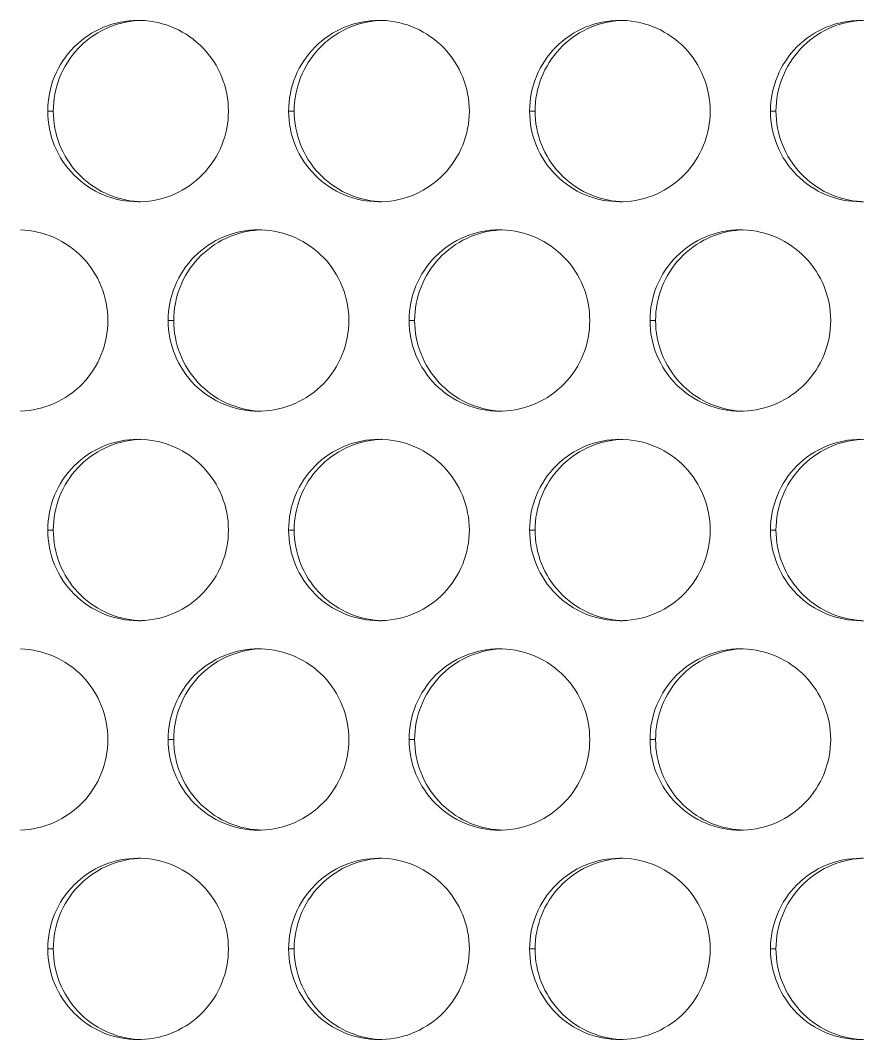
# Model space of a CAD drawing. Header units: millimetres. Extents: x 0 to 2524, y 0 to 1785.
# Drawn here: x 227.2 to 241.14, y 1292.15 to 1309 of the extents above; entities that cross this region are included whole.
import ezdxf

# ---------------------------------------------------------------- set-up
doc = ezdxf.new("R2010")
doc.units = ezdxf.units.MM
doc.header["$LTSCALE"] = 0.1
doc.layers.add('标注', color=251, linetype='Continuous', lineweight=9)

msp = doc.modelspace()

# ---------------------------------------------------------------- linework, layer by layer
at = {"layer": '标注'}
for p, q in [((227.739, 1307.504), (227.647, 1307.504)), ((231.722, 1307.504), (231.63, 1307.504)), ((235.705, 1307.504), (235.614, 1307.504)), ((239.688, 1307.504), (239.597, 1307.504)), ((229.731, 1304.04), (229.639, 1304.04)), ((233.714, 1304.04), (233.622, 1304.04)), ((237.697, 1304.04), (237.605, 1304.04)), ((227.739, 1300.575), (227.647, 1300.575)), ((231.722, 1300.575), (231.63, 1300.575)), ((235.705, 1300.575), (235.614, 1300.575)), ((239.688, 1300.575), (239.597, 1300.575)), ((229.731, 1297.111), (229.639, 1297.111)), ((233.714, 1297.111), (233.622, 1297.111)), ((237.697, 1297.111), (237.605, 1297.111)), ((227.739, 1293.647), (227.647, 1293.647)), ((231.722, 1293.647), (231.63, 1293.647)), ((235.705, 1293.647), (235.614, 1293.647)), ((239.688, 1293.647), (239.597, 1293.647))]:
    msp.add_line(p, q, dxfattribs=at)
for centre, start, end in [((229.141, 1307.531), 88.2049, 89.9991), ((233.124, 1307.531), 88.2049, 89.9991), ((237.107, 1307.531), 88.2049, 89.9991), ((241.09, 1307.531), 88.2049, 89.9991), ((229.141, 1307.477), 270.0009, 271.7951), ((233.124, 1307.477), 270.0009, 271.7951), ((237.107, 1307.477), 270.0009, 271.7951), ((241.09, 1307.477), 270.0009, 271.7951), ((231.133, 1304.066), 88.2049, 89.9991), ((235.116, 1304.066), 88.2049, 89.9991), ((239.099, 1304.066), 88.2049, 89.9991), ((231.133, 1304.013), 270.0009, 271.7951), ((235.116, 1304.013), 270.0009, 271.7951), ((239.099, 1304.013), 270.0009, 271.7951), ((229.141, 1300.602), 88.2049, 89.9991), ((233.124, 1300.602), 88.2049, 89.9991), ((237.107, 1300.602), 88.2049, 89.9991), ((241.09, 1300.602), 88.2049, 89.9991), ((229.141, 1300.548), 270.0009, 271.7951), ((233.124, 1300.548), 270.0009, 271.7951), ((237.107, 1300.548), 270.0009, 271.7951), ((241.09, 1300.548), 270.0009, 271.7951), ((231.133, 1297.138), 88.2049, 89.9991), ((235.116, 1297.138), 88.2049, 89.9991), ((239.099, 1297.138), 88.2049, 89.9991), ((231.133, 1297.084), 270.0009, 271.7951), ((235.116, 1297.084), 270.0009, 271.7951), ((239.099, 1297.084), 270.0009, 271.7951), ((229.141, 1293.674), 88.2049, 89.9991), ((233.124, 1293.674), 88.2049, 89.9991), ((237.107, 1293.674), 88.2049, 89.9991), ((241.09, 1293.674), 88.2049, 89.9991), ((229.141, 1293.62), 270.0009, 271.7951), ((233.124, 1293.62), 270.0009, 271.7951), ((237.107, 1293.62), 270.0009, 271.7951), ((241.09, 1293.62), 270.0009, 271.7951)]:
    msp.add_arc(centre, 1.473, start, end, dxfattribs=at)
for points, knots in [([(227.647, 1307.504), (227.647, 1307.699), (227.725, 1308.093), (228.057, 1308.591), (228.554, 1308.925), (228.947, 1309.004), (229.141, 1309.004)], [0, 0, 0, 0, 0.250488, 0.50069, 0.750488, 1, 1, 1, 1]), ([(227.739, 1307.504), (227.739, 1307.691), (227.811, 1308.07), (228.119, 1308.556), (228.584, 1308.895), (228.957, 1308.99), (229.144, 1309.001)], [0, 0, 0, 0, 0.250454, 0.500681, 0.750486, 1, 1, 1, 1]), ([(229.187, 1309.003), (229.378, 1308.997), (229.76, 1308.91), (230.24, 1308.573), (230.56, 1308.081), (230.635, 1307.695), (230.635, 1307.504)], [0, 0, 0, 0, 0.249513, 0.499315, 0.74953, 1, 1, 1, 1]), ([(231.63, 1307.504), (231.63, 1307.699), (231.708, 1308.093), (232.04, 1308.591), (232.537, 1308.925), (232.93, 1309.004), (233.124, 1309.004)], [0, 0, 0, 0, 0.250488, 0.50069, 0.750488, 1, 1, 1, 1]), ([(231.722, 1307.504), (231.722, 1307.691), (231.794, 1308.07), (232.102, 1308.556), (232.567, 1308.895), (232.94, 1308.99), (233.127, 1309.001)], [0, 0, 0, 0, 0.250454, 0.500681, 0.750486, 1, 1, 1, 1]), ([(233.17, 1309.003), (233.361, 1308.997), (233.743, 1308.91), (234.223, 1308.573), (234.543, 1308.081), (234.618, 1307.695), (234.618, 1307.504)], [0, 0, 0, 0, 0.249513, 0.499315, 0.74953, 1, 1, 1, 1]), ([(235.614, 1307.504), (235.614, 1307.699), (235.691, 1308.093), (236.023, 1308.591), (236.52, 1308.925), (236.913, 1309.004), (237.107, 1309.004)], [0, 0, 0, 0, 0.250488, 0.50069, 0.750488, 1, 1, 1, 1]), ([(235.705, 1307.504), (235.705, 1307.691), (235.777, 1308.07), (236.085, 1308.556), (236.55, 1308.895), (236.923, 1308.99), (237.11, 1309.001)], [0, 0, 0, 0, 0.250454, 0.500681, 0.750486, 1, 1, 1, 1]), ([(237.153, 1309.003), (237.344, 1308.997), (237.727, 1308.91), (238.207, 1308.573), (238.526, 1308.081), (238.601, 1307.695), (238.601, 1307.504)], [0, 0, 0, 0, 0.249513, 0.499315, 0.74953, 1, 1, 1, 1]), ([(239.597, 1307.504), (239.597, 1307.699), (239.674, 1308.093), (240.006, 1308.591), (240.503, 1308.925), (240.896, 1309.004), (241.09, 1309.004)], [0, 0, 0, 0, 0.250488, 0.50069, 0.750488, 1, 1, 1, 1]), ([(239.688, 1307.504), (239.688, 1307.691), (239.76, 1308.07), (240.068, 1308.556), (240.533, 1308.895), (240.906, 1308.99), (241.093, 1309.001)], [0, 0, 0, 0, 0.250454, 0.500681, 0.750486, 1, 1, 1, 1]), ([(229.141, 1306.004), (228.947, 1306.004), (228.554, 1306.082), (228.057, 1306.416), (227.725, 1306.914), (227.647, 1307.309), (227.647, 1307.504)], [0, 0, 0, 0, 0.249512, 0.49931, 0.749512, 1, 1, 1, 1]), ([(229.144, 1306.006), (228.957, 1306.018), (228.584, 1306.112), (228.119, 1306.451), (227.811, 1306.937), (227.739, 1307.316), (227.739, 1307.504)], [0, 0, 0, 0, 0.249514, 0.499319, 0.749546, 1, 1, 1, 1]), ([(230.635, 1307.504), (230.635, 1307.312), (230.56, 1306.926), (230.24, 1306.434), (229.76, 1306.097), (229.378, 1306.01), (229.187, 1306.004)], [0, 0, 0, 0, 0.25047, 0.500685, 0.750487, 1, 1, 1, 1]), ([(233.124, 1306.004), (232.93, 1306.004), (232.537, 1306.082), (232.04, 1306.416), (231.708, 1306.914), (231.63, 1307.309), (231.63, 1307.504)], [0, 0, 0, 0, 0.249512, 0.49931, 0.749512, 1, 1, 1, 1]), ([(233.127, 1306.006), (232.94, 1306.018), (232.567, 1306.112), (232.102, 1306.451), (231.794, 1306.937), (231.722, 1307.316), (231.722, 1307.504)], [0, 0, 0, 0, 0.249514, 0.499319, 0.749546, 1, 1, 1, 1]), ([(234.618, 1307.504), (234.618, 1307.312), (234.543, 1306.926), (234.223, 1306.434), (233.743, 1306.097), (233.361, 1306.01), (233.17, 1306.004)], [0, 0, 0, 0, 0.25047, 0.500685, 0.750487, 1, 1, 1, 1]), ([(237.107, 1306.004), (236.913, 1306.004), (236.52, 1306.082), (236.023, 1306.416), (235.691, 1306.914), (235.614, 1307.309), (235.614, 1307.504)], [0, 0, 0, 0, 0.249512, 0.49931, 0.749512, 1, 1, 1, 1]), ([(237.11, 1306.006), (236.923, 1306.018), (236.55, 1306.112), (236.085, 1306.451), (235.777, 1306.937), (235.705, 1307.316), (235.705, 1307.504)], [0, 0, 0, 0, 0.249514, 0.499319, 0.749546, 1, 1, 1, 1]), ([(238.601, 1307.504), (238.601, 1307.312), (238.526, 1306.926), (238.207, 1306.434), (237.727, 1306.097), (237.344, 1306.01), (237.153, 1306.004)], [0, 0, 0, 0, 0.25047, 0.500685, 0.750487, 1, 1, 1, 1]), ([(241.09, 1306.004), (240.896, 1306.004), (240.503, 1306.082), (240.006, 1306.416), (239.674, 1306.914), (239.597, 1307.309), (239.597, 1307.504)], [0, 0, 0, 0, 0.249512, 0.49931, 0.749512, 1, 1, 1, 1]), ([(241.093, 1306.006), (240.906, 1306.018), (240.533, 1306.112), (240.068, 1306.451), (239.76, 1306.937), (239.688, 1307.316), (239.688, 1307.504)], [0, 0, 0, 0, 0.249514, 0.499319, 0.749546, 1, 1, 1, 1]), ([(227.196, 1305.539), (227.386, 1305.533), (227.769, 1305.446), (228.249, 1305.109), (228.568, 1304.617), (228.643, 1304.231), (228.643, 1304.04)], [0, 0, 0, 0, 0.249513, 0.499315, 0.74953, 1, 1, 1, 1]), ([(227.196, 1305.539), (227.386, 1305.533), (227.769, 1305.446), (228.249, 1305.109), (228.568, 1304.617), (228.643, 1304.231), (228.643, 1304.04)], [0, 0, 0, 0, 0.249513, 0.499315, 0.74953, 1, 1, 1, 1]), ([(229.639, 1304.04), (229.639, 1304.235), (229.716, 1304.629), (230.049, 1305.127), (230.545, 1305.461), (230.938, 1305.54), (231.133, 1305.54)], [0, 0, 0, 0, 0.250488, 0.50069, 0.750488, 1, 1, 1, 1]), ([(229.731, 1304.04), (229.731, 1304.227), (229.802, 1304.606), (230.111, 1305.092), (230.575, 1305.431), (230.948, 1305.526), (231.135, 1305.537)], [0, 0, 0, 0, 0.250454, 0.500681, 0.750486, 1, 1, 1, 1]), ([(231.179, 1305.539), (231.369, 1305.533), (231.752, 1305.446), (232.232, 1305.109), (232.552, 1304.617), (232.626, 1304.231), (232.626, 1304.04)], [0, 0, 0, 0, 0.249513, 0.499315, 0.74953, 1, 1, 1, 1]), ([(233.622, 1304.04), (233.622, 1304.235), (233.7, 1304.629), (234.032, 1305.127), (234.528, 1305.461), (234.921, 1305.54), (235.116, 1305.54)], [0, 0, 0, 0, 0.250488, 0.50069, 0.750488, 1, 1, 1, 1]), ([(233.714, 1304.04), (233.714, 1304.227), (233.786, 1304.606), (234.094, 1305.092), (234.559, 1305.431), (234.932, 1305.526), (235.118, 1305.537)], [0, 0, 0, 0, 0.250454, 0.500681, 0.750486, 1, 1, 1, 1]), ([(235.162, 1305.539), (235.352, 1305.533), (235.735, 1305.446), (236.215, 1305.109), (236.535, 1304.617), (236.609, 1304.231), (236.609, 1304.04)], [0, 0, 0, 0, 0.249513, 0.499315, 0.74953, 1, 1, 1, 1]), ([(237.605, 1304.04), (237.605, 1304.235), (237.683, 1304.629), (238.015, 1305.127), (238.511, 1305.461), (238.905, 1305.54), (239.099, 1305.54)], [0, 0, 0, 0, 0.250488, 0.50069, 0.750488, 1, 1, 1, 1]), ([(237.697, 1304.04), (237.697, 1304.227), (237.769, 1304.606), (238.077, 1305.092), (238.542, 1305.431), (238.915, 1305.526), (239.101, 1305.537)], [0, 0, 0, 0, 0.250454, 0.500681, 0.750486, 1, 1, 1, 1]), ([(239.145, 1305.539), (239.335, 1305.533), (239.718, 1305.446), (240.198, 1305.109), (240.518, 1304.617), (240.592, 1304.231), (240.592, 1304.04)], [0, 0, 0, 0, 0.249513, 0.499315, 0.74953, 1, 1, 1, 1]), ([(228.643, 1304.04), (228.643, 1303.848), (228.568, 1303.462), (228.249, 1302.97), (227.769, 1302.633), (227.386, 1302.546), (227.196, 1302.54)], [0, 0, 0, 0, 0.25047, 0.500685, 0.750487, 1, 1, 1, 1]), ([(228.643, 1304.04), (228.643, 1303.848), (228.568, 1303.462), (228.249, 1302.97), (227.769, 1302.633), (227.386, 1302.546), (227.196, 1302.54)], [0, 0, 0, 0, 0.25047, 0.500685, 0.750487, 1, 1, 1, 1]), ([(231.133, 1302.54), (230.938, 1302.54), (230.545, 1302.618), (230.049, 1302.952), (229.716, 1303.45), (229.639, 1303.844), (229.639, 1304.04)], [0, 0, 0, 0, 0.249512, 0.49931, 0.749512, 1, 1, 1, 1]), ([(231.135, 1302.542), (230.948, 1302.554), (230.575, 1302.648), (230.111, 1302.987), (229.802, 1303.473), (229.731, 1303.852), (229.731, 1304.04)], [0, 0, 0, 0, 0.249514, 0.499319, 0.749546, 1, 1, 1, 1]), ([(232.626, 1304.04), (232.626, 1303.848), (232.552, 1303.462), (232.232, 1302.97), (231.752, 1302.633), (231.369, 1302.546), (231.179, 1302.54)], [0, 0, 0, 0, 0.25047, 0.500685, 0.750487, 1, 1, 1, 1]), ([(235.116, 1302.54), (234.921, 1302.54), (234.528, 1302.618), (234.032, 1302.952), (233.7, 1303.45), (233.622, 1303.844), (233.622, 1304.04)], [0, 0, 0, 0, 0.249512, 0.49931, 0.749512, 1, 1, 1, 1]), ([(235.118, 1302.542), (234.932, 1302.554), (234.559, 1302.648), (234.094, 1302.987), (233.786, 1303.473), (233.714, 1303.852), (233.714, 1304.04)], [0, 0, 0, 0, 0.249514, 0.499319, 0.749546, 1, 1, 1, 1]), ([(236.609, 1304.04), (236.609, 1303.848), (236.535, 1303.462), (236.215, 1302.97), (235.735, 1302.633), (235.352, 1302.546), (235.162, 1302.54)], [0, 0, 0, 0, 0.25047, 0.500685, 0.750487, 1, 1, 1, 1]), ([(239.099, 1302.54), (238.905, 1302.54), (238.511, 1302.618), (238.015, 1302.952), (237.683, 1303.45), (237.605, 1303.844), (237.605, 1304.04)], [0, 0, 0, 0, 0.249512, 0.49931, 0.749512, 1, 1, 1, 1]), ([(239.101, 1302.542), (238.915, 1302.554), (238.542, 1302.648), (238.077, 1302.987), (237.769, 1303.473), (237.697, 1303.852), (237.697, 1304.04)], [0, 0, 0, 0, 0.249514, 0.499319, 0.749546, 1, 1, 1, 1]), ([(240.592, 1304.04), (240.592, 1303.848), (240.518, 1303.462), (240.198, 1302.97), (239.718, 1302.633), (239.335, 1302.546), (239.145, 1302.54)], [0, 0, 0, 0, 0.25047, 0.500685, 0.750487, 1, 1, 1, 1]), ([(227.647, 1300.575), (227.647, 1300.771), (227.725, 1301.165), (228.057, 1301.663), (228.554, 1301.997), (228.947, 1302.075), (229.141, 1302.075)], [0, 0, 0, 0, 0.250488, 0.50069, 0.750488, 1, 1, 1, 1]), ([(227.739, 1300.575), (227.739, 1300.763), (227.811, 1301.142), (228.119, 1301.628), (228.584, 1301.967), (228.957, 1302.061), (229.144, 1302.073)], [0, 0, 0, 0, 0.250454, 0.500681, 0.750486, 1, 1, 1, 1]), ([(229.187, 1302.075), (229.378, 1302.069), (229.76, 1301.982), (230.24, 1301.645), (230.56, 1301.153), (230.635, 1300.767), (230.635, 1300.575)], [0, 0, 0, 0, 0.249513, 0.499315, 0.74953, 1, 1, 1, 1]), ([(231.63, 1300.575), (231.63, 1300.771), (231.708, 1301.165), (232.04, 1301.663), (232.537, 1301.997), (232.93, 1302.075), (233.124, 1302.075)], [0, 0, 0, 0, 0.250488, 0.50069, 0.750488, 1, 1, 1, 1]), ([(231.722, 1300.575), (231.722, 1300.763), (231.794, 1301.142), (232.102, 1301.628), (232.567, 1301.967), (232.94, 1302.061), (233.127, 1302.073)], [0, 0, 0, 0, 0.250454, 0.500681, 0.750486, 1, 1, 1, 1]), ([(233.17, 1302.075), (233.361, 1302.069), (233.743, 1301.982), (234.223, 1301.645), (234.543, 1301.153), (234.618, 1300.767), (234.618, 1300.575)], [0, 0, 0, 0, 0.249513, 0.499315, 0.74953, 1, 1, 1, 1]), ([(235.614, 1300.575), (235.614, 1300.771), (235.691, 1301.165), (236.023, 1301.663), (236.52, 1301.997), (236.913, 1302.075), (237.107, 1302.075)], [0, 0, 0, 0, 0.250488, 0.50069, 0.750488, 1, 1, 1, 1]), ([(235.705, 1300.575), (235.705, 1300.763), (235.777, 1301.142), (236.085, 1301.628), (236.55, 1301.967), (236.923, 1302.061), (237.11, 1302.073)], [0, 0, 0, 0, 0.250454, 0.500681, 0.750486, 1, 1, 1, 1]), ([(237.153, 1302.075), (237.344, 1302.069), (237.727, 1301.982), (238.207, 1301.645), (238.526, 1301.153), (238.601, 1300.767), (238.601, 1300.575)], [0, 0, 0, 0, 0.249513, 0.499315, 0.74953, 1, 1, 1, 1]), ([(239.597, 1300.575), (239.597, 1300.771), (239.674, 1301.165), (240.006, 1301.663), (240.503, 1301.997), (240.896, 1302.075), (241.09, 1302.075)], [0, 0, 0, 0, 0.250488, 0.50069, 0.750488, 1, 1, 1, 1]), ([(239.688, 1300.575), (239.688, 1300.763), (239.76, 1301.142), (240.068, 1301.628), (240.533, 1301.967), (240.906, 1302.061), (241.093, 1302.073)], [0, 0, 0, 0, 0.250454, 0.500681, 0.750486, 1, 1, 1, 1]), ([(229.141, 1299.075), (228.947, 1299.075), (228.554, 1299.154), (228.057, 1299.488), (227.725, 1299.986), (227.647, 1300.38), (227.647, 1300.575)], [0, 0, 0, 0, 0.249512, 0.49931, 0.749512, 1, 1, 1, 1]), ([(229.144, 1299.078), (228.957, 1299.089), (228.584, 1299.184), (228.119, 1299.523), (227.811, 1300.009), (227.739, 1300.388), (227.739, 1300.575)], [0, 0, 0, 0, 0.249514, 0.499319, 0.749546, 1, 1, 1, 1]), ([(230.635, 1300.575), (230.635, 1300.384), (230.56, 1299.998), (230.24, 1299.506), (229.76, 1299.169), (229.378, 1299.082), (229.187, 1299.076)], [0, 0, 0, 0, 0.25047, 0.500685, 0.750487, 1, 1, 1, 1]), ([(233.124, 1299.075), (232.93, 1299.075), (232.537, 1299.154), (232.04, 1299.488), (231.708, 1299.986), (231.63, 1300.38), (231.63, 1300.575)], [0, 0, 0, 0, 0.249512, 0.49931, 0.749512, 1, 1, 1, 1]), ([(233.127, 1299.078), (232.94, 1299.089), (232.567, 1299.184), (232.102, 1299.523), (231.794, 1300.009), (231.722, 1300.388), (231.722, 1300.575)], [0, 0, 0, 0, 0.249514, 0.499319, 0.749546, 1, 1, 1, 1]), ([(234.618, 1300.575), (234.618, 1300.384), (234.543, 1299.998), (234.223, 1299.506), (233.743, 1299.169), (233.361, 1299.082), (233.17, 1299.076)], [0, 0, 0, 0, 0.25047, 0.500685, 0.750487, 1, 1, 1, 1]), ([(237.107, 1299.075), (236.913, 1299.075), (236.52, 1299.154), (236.023, 1299.488), (235.691, 1299.986), (235.614, 1300.38), (235.614, 1300.575)], [0, 0, 0, 0, 0.249512, 0.49931, 0.749512, 1, 1, 1, 1]), ([(237.11, 1299.078), (236.923, 1299.089), (236.55, 1299.184), (236.085, 1299.523), (235.777, 1300.009), (235.705, 1300.388), (235.705, 1300.575)], [0, 0, 0, 0, 0.249514, 0.499319, 0.749546, 1, 1, 1, 1]), ([(238.601, 1300.575), (238.601, 1300.384), (238.526, 1299.998), (238.207, 1299.506), (237.727, 1299.169), (237.344, 1299.082), (237.153, 1299.076)], [0, 0, 0, 0, 0.25047, 0.500685, 0.750487, 1, 1, 1, 1]), ([(241.09, 1299.075), (240.896, 1299.075), (240.503, 1299.154), (240.006, 1299.488), (239.674, 1299.986), (239.597, 1300.38), (239.597, 1300.575)], [0, 0, 0, 0, 0.249512, 0.49931, 0.749512, 1, 1, 1, 1]), ([(241.093, 1299.078), (240.906, 1299.089), (240.533, 1299.184), (240.068, 1299.523), (239.76, 1300.009), (239.688, 1300.388), (239.688, 1300.575)], [0, 0, 0, 0, 0.249514, 0.499319, 0.749546, 1, 1, 1, 1]), ([(227.196, 1298.611), (227.386, 1298.605), (227.769, 1298.518), (228.249, 1298.181), (228.568, 1297.689), (228.643, 1297.303), (228.643, 1297.111)], [0, 0, 0, 0, 0.249513, 0.499315, 0.74953, 1, 1, 1, 1]), ([(227.196, 1298.611), (227.386, 1298.605), (227.769, 1298.518), (228.249, 1298.181), (228.568, 1297.689), (228.643, 1297.303), (228.643, 1297.111)], [0, 0, 0, 0, 0.249513, 0.499315, 0.74953, 1, 1, 1, 1]), ([(229.639, 1297.111), (229.639, 1297.306), (229.716, 1297.701), (230.049, 1298.199), (230.545, 1298.533), (230.938, 1298.611), (231.133, 1298.611)], [0, 0, 0, 0, 0.250488, 0.50069, 0.750488, 1, 1, 1, 1]), ([(229.731, 1297.111), (229.731, 1297.299), (229.802, 1297.678), (230.111, 1298.164), (230.575, 1298.503), (230.948, 1298.597), (231.135, 1298.609)], [0, 0, 0, 0, 0.250454, 0.500681, 0.750486, 1, 1, 1, 1]), ([(231.179, 1298.611), (231.369, 1298.605), (231.752, 1298.518), (232.232, 1298.181), (232.552, 1297.689), (232.626, 1297.303), (232.626, 1297.111)], [0, 0, 0, 0, 0.249513, 0.499315, 0.74953, 1, 1, 1, 1]), ([(233.622, 1297.111), (233.622, 1297.306), (233.7, 1297.701), (234.032, 1298.199), (234.528, 1298.533), (234.921, 1298.611), (235.116, 1298.611)], [0, 0, 0, 0, 0.250488, 0.50069, 0.750488, 1, 1, 1, 1]), ([(233.714, 1297.111), (233.714, 1297.299), (233.786, 1297.678), (234.094, 1298.164), (234.559, 1298.503), (234.932, 1298.597), (235.118, 1298.609)], [0, 0, 0, 0, 0.250454, 0.500681, 0.750486, 1, 1, 1, 1]), ([(235.162, 1298.611), (235.352, 1298.605), (235.735, 1298.518), (236.215, 1298.181), (236.535, 1297.689), (236.609, 1297.303), (236.609, 1297.111)], [0, 0, 0, 0, 0.249513, 0.499315, 0.74953, 1, 1, 1, 1]), ([(237.605, 1297.111), (237.605, 1297.306), (237.683, 1297.701), (238.015, 1298.199), (238.511, 1298.533), (238.905, 1298.611), (239.099, 1298.611)], [0, 0, 0, 0, 0.250488, 0.50069, 0.750488, 1, 1, 1, 1]), ([(237.697, 1297.111), (237.697, 1297.299), (237.769, 1297.678), (238.077, 1298.164), (238.542, 1298.503), (238.915, 1298.597), (239.101, 1298.609)], [0, 0, 0, 0, 0.250454, 0.500681, 0.750486, 1, 1, 1, 1]), ([(239.145, 1298.611), (239.335, 1298.605), (239.718, 1298.518), (240.198, 1298.181), (240.518, 1297.689), (240.592, 1297.303), (240.592, 1297.111)], [0, 0, 0, 0, 0.249513, 0.499315, 0.74953, 1, 1, 1, 1]), ([(228.643, 1297.111), (228.643, 1296.92), (228.568, 1296.534), (228.249, 1296.042), (227.769, 1295.705), (227.386, 1295.618), (227.196, 1295.612)], [0, 0, 0, 0, 0.25047, 0.500685, 0.750487, 1, 1, 1, 1]), ([(228.643, 1297.111), (228.643, 1296.92), (228.568, 1296.534), (228.249, 1296.042), (227.769, 1295.705), (227.386, 1295.618), (227.196, 1295.612)], [0, 0, 0, 0, 0.25047, 0.500685, 0.750487, 1, 1, 1, 1]), ([(231.133, 1295.611), (230.938, 1295.611), (230.545, 1295.69), (230.049, 1296.024), (229.716, 1296.522), (229.639, 1296.916), (229.639, 1297.111)], [0, 0, 0, 0, 0.249512, 0.49931, 0.749512, 1, 1, 1, 1]), ([(231.135, 1295.614), (230.948, 1295.625), (230.575, 1295.72), (230.111, 1296.059), (229.802, 1296.545), (229.731, 1296.924), (229.731, 1297.111)], [0, 0, 0, 0, 0.249514, 0.499319, 0.749546, 1, 1, 1, 1]), ([(232.626, 1297.111), (232.626, 1296.92), (232.552, 1296.534), (232.232, 1296.042), (231.752, 1295.705), (231.369, 1295.618), (231.179, 1295.612)], [0, 0, 0, 0, 0.25047, 0.500685, 0.750487, 1, 1, 1, 1]), ([(235.116, 1295.611), (234.921, 1295.611), (234.528, 1295.69), (234.032, 1296.024), (233.7, 1296.522), (233.622, 1296.916), (233.622, 1297.111)], [0, 0, 0, 0, 0.249512, 0.49931, 0.749512, 1, 1, 1, 1]), ([(235.118, 1295.614), (234.932, 1295.625), (234.559, 1295.72), (234.094, 1296.059), (233.786, 1296.545), (233.714, 1296.924), (233.714, 1297.111)], [0, 0, 0, 0, 0.249514, 0.499319, 0.749546, 1, 1, 1, 1]), ([(236.609, 1297.111), (236.609, 1296.92), (236.535, 1296.534), (236.215, 1296.042), (235.735, 1295.705), (235.352, 1295.618), (235.162, 1295.612)], [0, 0, 0, 0, 0.25047, 0.500685, 0.750487, 1, 1, 1, 1]), ([(239.099, 1295.611), (238.905, 1295.611), (238.511, 1295.69), (238.015, 1296.024), (237.683, 1296.522), (237.605, 1296.916), (237.605, 1297.111)], [0, 0, 0, 0, 0.249512, 0.49931, 0.749512, 1, 1, 1, 1]), ([(239.101, 1295.614), (238.915, 1295.625), (238.542, 1295.72), (238.077, 1296.059), (237.769, 1296.545), (237.697, 1296.924), (237.697, 1297.111)], [0, 0, 0, 0, 0.249514, 0.499319, 0.749546, 1, 1, 1, 1]), ([(240.592, 1297.111), (240.592, 1296.92), (240.518, 1296.534), (240.198, 1296.042), (239.718, 1295.705), (239.335, 1295.618), (239.145, 1295.612)], [0, 0, 0, 0, 0.25047, 0.500685, 0.750487, 1, 1, 1, 1]), ([(227.647, 1293.647), (227.647, 1293.842), (227.725, 1294.236), (228.057, 1294.735), (228.554, 1295.069), (228.947, 1295.147), (229.141, 1295.147)], [0, 0, 0, 0, 0.250488, 0.50069, 0.750488, 1, 1, 1, 1]), ([(227.739, 1293.647), (227.739, 1293.835), (227.811, 1294.214), (228.119, 1294.7), (228.584, 1295.039), (228.957, 1295.133), (229.144, 1295.145)], [0, 0, 0, 0, 0.250454, 0.500681, 0.750486, 1, 1, 1, 1]), ([(229.187, 1295.147), (229.378, 1295.141), (229.76, 1295.054), (230.24, 1294.717), (230.56, 1294.225), (230.635, 1293.839), (230.635, 1293.647)], [0, 0, 0, 0, 0.249513, 0.499315, 0.74953, 1, 1, 1, 1]), ([(231.63, 1293.647), (231.63, 1293.842), (231.708, 1294.236), (232.04, 1294.735), (232.537, 1295.069), (232.93, 1295.147), (233.124, 1295.147)], [0, 0, 0, 0, 0.250488, 0.50069, 0.750488, 1, 1, 1, 1]), ([(231.722, 1293.647), (231.722, 1293.835), (231.794, 1294.214), (232.102, 1294.7), (232.567, 1295.039), (232.94, 1295.133), (233.127, 1295.145)], [0, 0, 0, 0, 0.250454, 0.500681, 0.750486, 1, 1, 1, 1]), ([(233.17, 1295.147), (233.361, 1295.141), (233.743, 1295.054), (234.223, 1294.717), (234.543, 1294.225), (234.618, 1293.839), (234.618, 1293.647)], [0, 0, 0, 0, 0.249513, 0.499315, 0.74953, 1, 1, 1, 1]), ([(235.614, 1293.647), (235.614, 1293.842), (235.691, 1294.236), (236.023, 1294.735), (236.52, 1295.069), (236.913, 1295.147), (237.107, 1295.147)], [0, 0, 0, 0, 0.250488, 0.50069, 0.750488, 1, 1, 1, 1]), ([(235.705, 1293.647), (235.705, 1293.835), (235.777, 1294.214), (236.085, 1294.7), (236.55, 1295.039), (236.923, 1295.133), (237.11, 1295.145)], [0, 0, 0, 0, 0.250454, 0.500681, 0.750486, 1, 1, 1, 1]), ([(237.153, 1295.147), (237.344, 1295.141), (237.727, 1295.054), (238.207, 1294.717), (238.526, 1294.225), (238.601, 1293.839), (238.601, 1293.647)], [0, 0, 0, 0, 0.249513, 0.499315, 0.74953, 1, 1, 1, 1]), ([(239.597, 1293.647), (239.597, 1293.842), (239.674, 1294.236), (240.006, 1294.735), (240.503, 1295.069), (240.896, 1295.147), (241.09, 1295.147)], [0, 0, 0, 0, 0.250488, 0.50069, 0.750488, 1, 1, 1, 1]), ([(239.688, 1293.647), (239.688, 1293.835), (239.76, 1294.214), (240.068, 1294.7), (240.533, 1295.039), (240.906, 1295.133), (241.093, 1295.145)], [0, 0, 0, 0, 0.250454, 0.500681, 0.750486, 1, 1, 1, 1]), ([(229.141, 1292.147), (228.947, 1292.147), (228.554, 1292.225), (228.057, 1292.559), (227.725, 1293.058), (227.647, 1293.452), (227.647, 1293.647)], [0, 0, 0, 0, 0.249512, 0.49931, 0.749512, 1, 1, 1, 1]), ([(229.144, 1292.15), (228.957, 1292.161), (228.584, 1292.256), (228.119, 1292.594), (227.811, 1293.08), (227.739, 1293.46), (227.739, 1293.647)], [0, 0, 0, 0, 0.249514, 0.499319, 0.749546, 1, 1, 1, 1]), ([(230.635, 1293.647), (230.635, 1293.456), (230.56, 1293.07), (230.24, 1292.577), (229.76, 1292.241), (229.378, 1292.154), (229.187, 1292.148)], [0, 0, 0, 0, 0.25047, 0.500685, 0.750487, 1, 1, 1, 1]), ([(233.124, 1292.147), (232.93, 1292.147), (232.537, 1292.225), (232.04, 1292.559), (231.708, 1293.058), (231.63, 1293.452), (231.63, 1293.647)], [0, 0, 0, 0, 0.249512, 0.49931, 0.749512, 1, 1, 1, 1]), ([(233.127, 1292.15), (232.94, 1292.161), (232.567, 1292.256), (232.102, 1292.594), (231.794, 1293.08), (231.722, 1293.46), (231.722, 1293.647)], [0, 0, 0, 0, 0.249514, 0.499319, 0.749546, 1, 1, 1, 1]), ([(234.618, 1293.647), (234.618, 1293.456), (234.543, 1293.07), (234.223, 1292.577), (233.743, 1292.241), (233.361, 1292.154), (233.17, 1292.148)], [0, 0, 0, 0, 0.25047, 0.500685, 0.750487, 1, 1, 1, 1]), ([(237.107, 1292.147), (236.913, 1292.147), (236.52, 1292.225), (236.023, 1292.559), (235.691, 1293.058), (235.614, 1293.452), (235.614, 1293.647)], [0, 0, 0, 0, 0.249512, 0.49931, 0.749512, 1, 1, 1, 1]), ([(237.11, 1292.15), (236.923, 1292.161), (236.55, 1292.256), (236.085, 1292.594), (235.777, 1293.08), (235.705, 1293.46), (235.705, 1293.647)], [0, 0, 0, 0, 0.249514, 0.499319, 0.749546, 1, 1, 1, 1]), ([(238.601, 1293.647), (238.601, 1293.456), (238.526, 1293.07), (238.207, 1292.577), (237.727, 1292.241), (237.344, 1292.154), (237.153, 1292.148)], [0, 0, 0, 0, 0.25047, 0.500685, 0.750487, 1, 1, 1, 1]), ([(241.09, 1292.147), (240.896, 1292.147), (240.503, 1292.225), (240.006, 1292.559), (239.674, 1293.058), (239.597, 1293.452), (239.597, 1293.647)], [0, 0, 0, 0, 0.249512, 0.49931, 0.749512, 1, 1, 1, 1]), ([(241.093, 1292.15), (240.906, 1292.161), (240.533, 1292.256), (240.068, 1292.594), (239.76, 1293.08), (239.688, 1293.46), (239.688, 1293.647)], [0, 0, 0, 0, 0.249514, 0.499319, 0.749546, 1, 1, 1, 1])]:
    msp.add_open_spline(points, degree=3, knots=knots, dxfattribs=at)

doc.saveas('drawing.dxf')
